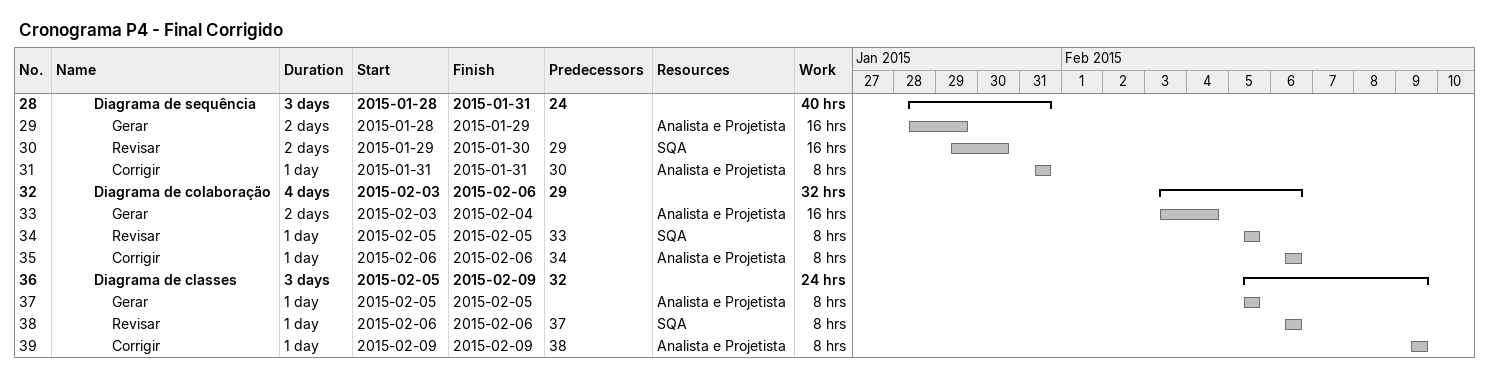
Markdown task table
Cronograma P4 - Final Corrigido

| ID | Level | Task | Duration | Start | Finish | Predecessors | Resources | Work (h) |
|---|---|---|---|---|---|---|---|---|
| 28 | 3 | **Diagrama de sequência** | 3d | 2015-01-28 | 2015-01-31 | 24 |  | 40 |
| 29 | 4 | Gerar | 2d | 2015-01-28 | 2015-01-29 |  | Analista e Projetista | 16 |
| 30 | 4 | Revisar | 2d | 2015-01-29 | 2015-01-30 | 29 | SQA | 16 |
| 31 | 4 | Corrigir | 1d | 2015-01-31 | 2015-01-31 | 30 | Analista e Projetista | 8 |
| 32 | 3 | **Diagrama de colaboração** | 4d | 2015-02-03 | 2015-02-06 | 29 |  | 32 |
| 33 | 4 | Gerar | 2d | 2015-02-03 | 2015-02-04 |  | Analista e Projetista | 16 |
| 34 | 4 | Revisar | 1d | 2015-02-05 | 2015-02-05 | 33 | SQA | 8 |
| 35 | 4 | Corrigir | 1d | 2015-02-06 | 2015-02-06 | 34 | Analista e Projetista | 8 |
| 36 | 3 | **Diagrama de classes** | 3d | 2015-02-05 | 2015-02-09 | 32 |  | 24 |
| 37 | 4 | Gerar | 1d | 2015-02-05 | 2015-02-05 |  | Analista e Projetista | 8 |
| 38 | 4 | Revisar | 1d | 2015-02-06 | 2015-02-06 | 37 | SQA | 8 |
| 39 | 4 | Corrigir | 1d | 2015-02-09 | 2015-02-09 | 38 | Analista e Projetista | 8 |
